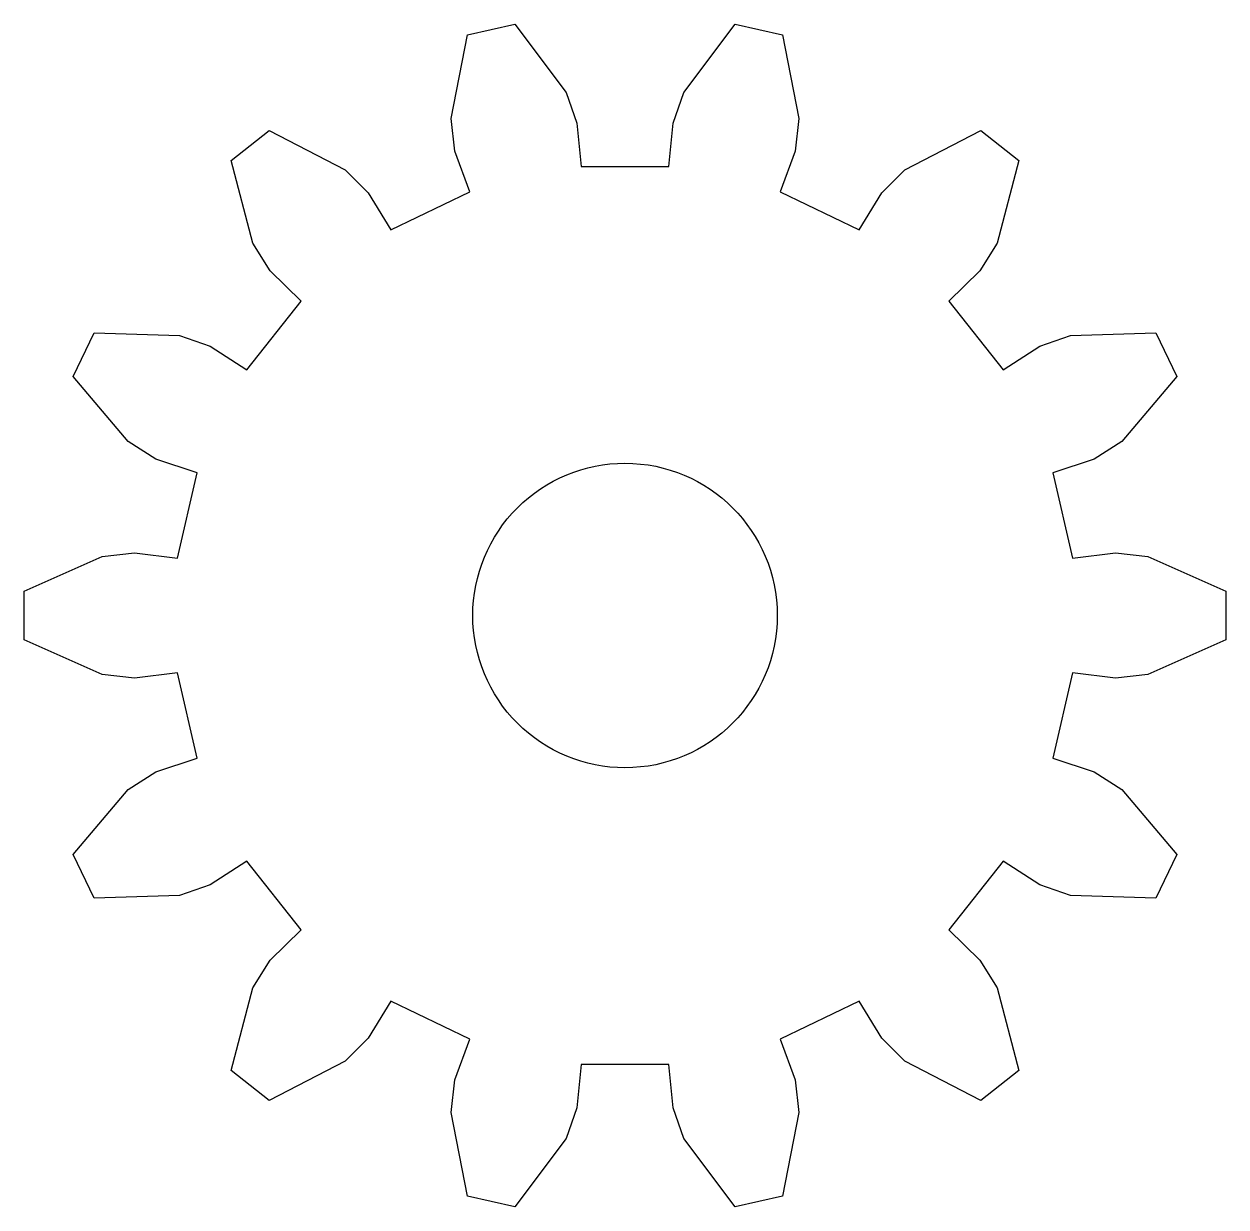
# Model space of a CAD drawing. Extents: x 75.5 to 114.3, y 74.2 to 112.3.
import ezdxf

# ---------------------------------------------------------------- set-up
doc = ezdxf.new("R2010")
doc.units = 0
doc.layers.add('Layer_1', color=7, linetype='CONTINUOUS')

msp = doc.modelspace()

# ---------------------------------------------------------------- linework, layer by layer
at = {"layer": 'Layer_1', "color": 7}
for points in [[(109.372327, 95.103157), (110.762604, 95.280824), (111.808486, 95.159378), (114.324954, 94.041578), (114.324954, 92.475166), (111.808486, 91.357365), (110.762604, 91.235919), (109.372327, 91.413587), (108.74316, 88.657038), (110.072845, 88.213892), (110.96246, 87.650678), (112.744724, 85.551724), (112.065082, 84.140432), (109.312829, 84.225186), (108.317826, 84.569557), (107.142317, 85.332849), (105.379438, 83.122268), (106.385168, 82.146081), (106.942314, 81.252653), (107.637374, 78.588263), (106.412702, 77.611622), (103.96978, 78.882138), (103.222733, 79.62412), (102.494814, 80.821857), (99.94738, 79.59508), (100.42996, 78.279193), (100.544289, 77.232507), (100.014481, 74.530399), (98.48734, 74.18184), (96.837602, 76.386481), (96.486466, 77.379116), (96.350314, 78.774073), (93.522876, 78.774073), (93.386724, 77.379116), (93.035588, 76.386481), (91.38585, 74.18184), (89.858709, 74.530399), (89.328902, 77.232507), (89.44323, 78.279193), (89.92581, 79.59508), (87.378376, 80.821857), (86.650457, 79.62412), (85.90341, 78.882138), (83.460488, 77.611622), (82.235816, 78.588263), (82.930876, 81.252653), (83.488022, 82.146081), (84.493752, 83.122268), (82.730873, 85.332849), (81.555364, 84.569557), (80.560362, 84.225186), (77.808108, 84.140432), (77.128466, 85.551724), (78.91073, 87.650678), (79.800346, 88.213892), (81.13003, 88.657038), (80.500863, 91.413587), (79.110586, 91.235919), (78.064704, 91.357365), (75.548236, 92.475166), (75.548236, 94.041578), (78.064704, 95.159378), (79.110586, 95.280824), (80.500863, 95.103157), (81.13003, 97.859706), (79.800346, 98.302851), (78.91073, 98.866065), (77.128466, 100.96502), (77.808108, 102.376311), (80.560362, 102.291557), (81.555364, 101.947187), (82.730873, 101.183894), (84.493752, 103.394476), (83.488022, 104.370663), (82.930876, 105.264091), (82.235816, 107.928481), (83.460488, 108.905122), (85.90341, 107.634605), (86.650457, 106.892623), (87.378376, 105.694886), (89.92581, 106.921664), (89.44323, 108.237551), (89.328902, 109.284237), (89.858709, 111.986345), (91.38585, 112.334904), (93.035588, 110.130263), (93.386724, 109.137628), (93.522876, 107.742671), (96.350314, 107.742671), (96.486466, 109.137628), (96.837602, 110.130263), (98.48734, 112.334904), (100.014481, 111.986345), (100.544289, 109.284237), (100.42996, 108.237551), (99.94738, 106.921664), (102.494814, 105.694886), (103.222733, 106.892623), (103.96978, 107.634605), (106.412702, 108.905122), (107.637374, 107.928481), (106.942314, 105.264091), (106.385168, 104.370663), (105.379438, 103.394476), (107.142317, 101.183894), (108.317826, 101.947187), (109.312829, 102.291557), (112.065082, 102.376311), (112.744724, 100.96502), (110.96246, 98.866065), (110.072845, 98.302851), (108.74316, 97.859706), (109.372327, 95.103157)], [(99.848187, 93.258379), (99.848187, 93.258379)]]:
    msp.add_lwpolyline(points, close=True, dxfattribs=at)
for points in [[(91.463568, 96.731402), (92.384672, 97.652505), (93.633956, 98.169975), (94.936592, 98.169974)], [(94.936592, 98.169974), (97.649191, 98.169974), (99.848187, 95.970978), (99.848187, 93.258379)], [(90.024994, 93.258379), (90.024994, 94.561015), (90.542465, 95.810299), (91.463568, 96.731402)], [(91.463568, 89.785356), (90.542465, 90.706459), (90.024994, 91.955742), (90.024994, 93.258379)], [(99.848187, 93.258379), (99.848187, 90.54578), (97.649191, 88.346784), (94.936592, 88.346784)], [(94.936592, 88.346784), (93.633956, 88.346783), (92.384672, 88.864253), (91.463568, 89.785356)]]:
    msp.add_open_spline(points, degree=3, dxfattribs=at)

doc.saveas('drawing.dxf')
